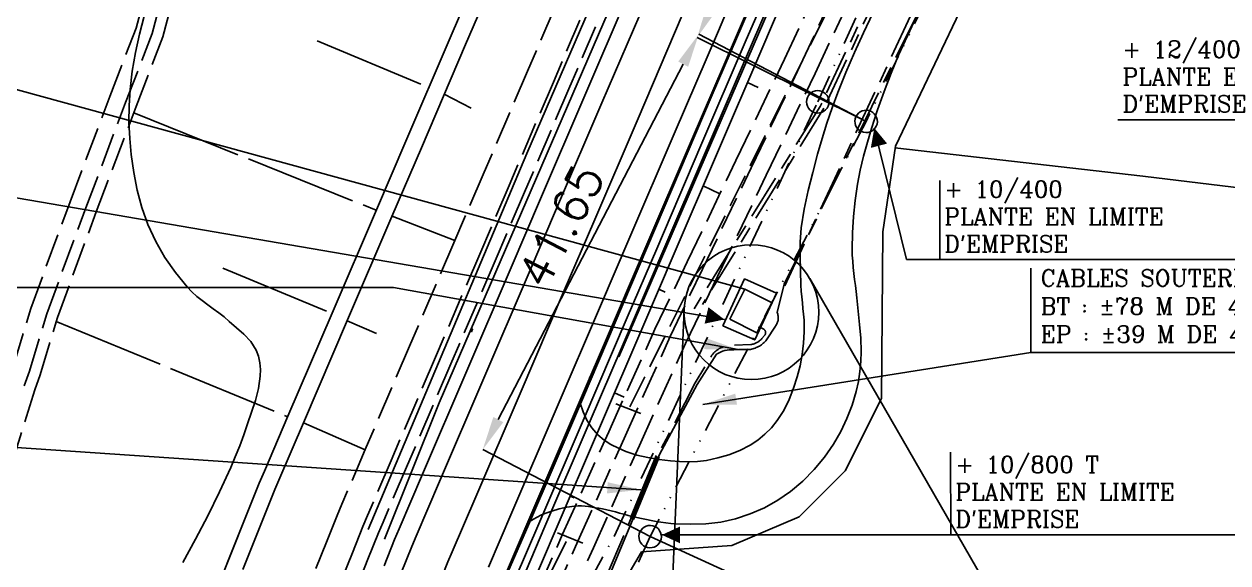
# Model space of a CAD drawing. Header units: millimetres. Extents: x 127045 to 128191, y 151549 to 152340.
# Drawn here: x 127214.5 to 127321.7, y 151839.3 to 151887.2 of the extents above; entities that cross this region are included whole.
import ezdxf
from ezdxf.enums import TextEntityAlignment as Align

# ---------------------------------------------------------------- set-up
doc = ezdxf.new("R2010")
doc.units = ezdxf.units.MM
doc.header["$MEASUREMENT"] = 0
for name, pattern in [('BTA', [5.699999999999999, 2.5, -1, 0.1, -1, 0.1, -1]), ('HTS', [7.5, 4, -1, 1.5, -1]), ('INT_344$0$TYPE1', [4, 3, -1]), ('INT_344$0$TYPE3', [11, 10, -1]), ('TGV_344$0$TYPE1', [4, 3, -1])]:
    doc.linetypes.add(name, pattern=pattern)
doc.layers.get('0').update_dxf_attribs({"color": 252, "linetype": 'CONTINUOUS'})
doc.layers.get('DEFPOINTS').update_dxf_attribs({"linetype": 'CONTINUOUS'})
for name, color, linetype in [('-BT_AER_DES', 5, 'BTA'), ('-GAI_DES', 7, 'CONTINUOUS'), ('-GAI_POS', 7, 'CONTINUOUS'), ('-HT_SOU_DES', 5, 'HTS'), ('-HT_SOU_PRO', 4, 'HTS'), ('-POT_EX_DES', 5, 'CONTINUOUS'), ('-TXT_CABL_SOU_PRO', 7, 'CONTINUOUS'), ('4402_GAINE_160', 6, 'CONTINUOUS'), ('B_100', 3, 'CONTINUOUS'), ('BT_AER_POS', 1, 'BTA'), ('COTATION', 212, 'CONTINUOUS'), ('DETAILS', 7, 'CONTINUOUS'), ('HT_SOU_EXI', 3, 'HTS'), ('INT_344$0$1', 252, 'CONTINUOUS'), ('INT_344$0$101', 252, 'CONTINUOUS'), ('INT_344$0$105', 252, 'CONTINUOUS'), ('INT_344$0$106', 252, 'CONTINUOUS'), ('INT_344$0$113', 252, 'CONTINUOUS'), ('MATRICULES', 4, 'CONTINUOUS'), ('POT_BT_POS', 1, 'CONTINUOUS'), ('TELEC_EXI', 3, 'CONTINUOUS'), ('TGV_344$0$1', 252, 'CONTINUOUS'), ('TGV_344$0$36', 252, 'CONTINUOUS'), ('TGV_344$0$4', 252, 'CONTINUOUS'), ('TGV_344$0$6', 252, 'CONTINUOUS'), ('TXT_CAB_POS', 7, 'CONTINUOUS'), ('TXT_CABL_SOU_POS', 7, 'CONTINUOUS'), ('TXT_GAI_POS', 7, 'CONTINUOUS'), ('TXT_POT_POS', 7, 'CONTINUOUS')]:
    doc.layers.add(name, color=color, linetype=linetype)
doc.styles.add('ROMANC', font='romanc', dxfattribs={"height": 1.5})
doc.styles.get("Standard").update_dxf_attribs({"font": 'txt.shx'})
doc.dimstyles.new('DADEL', dxfattribs={"dimtxt": 3, "dimasz": 3, "dimexe": 0, "dimexo": 0, "dimgap": 1.5, "dimtad": 0, "dimzin": 0, "dimdsep": 46, "dimtxsty": 'Standard', "dimcen": 0, "dimdle": 1.25, "dimadec": 0, "dimazin": 0, "dimtfac": 0.03333333333333333, "dimtofl": 0, "dimtmove": 2, "dimatfit": 3, "dimfxl": 0, "dimtolj": 1, "dimtzin": 0, "dimarcsym": 0})

# ---------------------------------------------------------------- blocks, each defined once
blk = doc.blocks.new('FLECHE1')
blk.add_lwpolyline([(0, 0, 0, 1.5, 0), (-1.628653549443698, 0, 1.5, 1.5, 0)], format="xyseb")
blk = doc.blocks.new('P_BETON')
blk.add_circle((0, 0), 1)
blk = doc.blocks.new('INT_344')
at = {"layer": 'INT_344$0$1'}
for p, q in [((127278.699313, 151885.635997, 61.06839), (127281.310818, 151891.7251, 61.465908)), ((127274.757711, 151876.44558, 60.468403), (127278.699313, 151885.635997, 61.06839)), ((127270.816109, 151867.255163, 59.86841999999999), (127274.757711, 151876.44558, 60.468403)), ((127268.197357, 151861.149164, 59.469799), (127270.816109, 151867.255163, 59.86841999999999)), ((127264.255755, 151851.958746, 58.889812), (127268.197357, 151861.149164, 59.469799)), ((127260.314153, 151842.768329, 58.349827), (127264.255755, 151851.958746, 58.889812)), ((127258.224446, 151837.895875, 58.079765), (127260.314153, 151842.768329, 58.349827))]:
    blk.add_line(p, q, dxfattribs=at)
at = {"layer": 'INT_344$0$101'}
for p, q in [((127278.92131, 151892.749917, 61.34940699999999), (127276.309805, 151886.660814, 60.951889)), ((127277.826224, 151886.01045, 61.037388), (127280.437729, 151892.099552, 61.43490600000001)), ((127279.250738, 151885.399501, 61.06839), (127281.862243, 151891.488604, 61.465908)), ((127268.360094, 151890.0703, 61.037388), (127264.418492, 151880.879883, 60.43740500000001)), ((127269.876513, 151889.419936, 60.864388), (127265.93491, 151880.229518, 60.26440400000001)), ((127273.093159, 151888.040375, 60.951889), (127269.151556, 151878.849957, 60.35190600000001)), ((127276.309805, 151886.660814, 60.951889), (127272.368203, 151877.470397, 60.35190600000001)), ((127273.884621, 151876.820032, 60.43740500000001), (127277.826224, 151886.01045, 61.037388)), ((127275.309136, 151876.209084, 60.468403), (127279.250738, 151885.399501, 61.06839)), ((127264.418492, 151880.879883, 60.43740500000001), (127260.476889, 151871.689465, 59.837421)), ((127265.93491, 151880.229518, 60.26440400000001), (127261.993308, 151871.039101, 59.664421)), ((127269.151556, 151878.849957, 60.35190600000001), (127265.209954, 151869.65954, 59.75191899999999)), ((127272.368203, 151877.470397, 60.35190600000001), (127268.4266, 151868.27998, 59.75191899999999)), ((127269.943019, 151867.629615, 59.837421), (127273.884621, 151876.820032, 60.43740500000001)), ((127271.367534, 151867.018667, 59.86841999999999), (127275.309136, 151876.209084, 60.468403)), ((127260.476889, 151871.689465, 59.837421), (127257.858138, 151865.583466, 59.43879699999999)), ((127261.993308, 151871.039101, 59.664421), (127259.374557, 151864.933102, 59.265797)), ((127265.209954, 151869.65954, 59.75191899999999), (127262.591203, 151863.553541, 59.353298)), ((127268.4266, 151868.27998, 59.75191899999999), (127265.807849, 151862.17398, 59.353298)), ((127267.324268, 151861.523616, 59.43879699999999), (127269.943019, 151867.629615, 59.837421)), ((127268.748782, 151860.912667, 59.469799), (127271.367534, 151867.018667, 59.86841999999999)), ((127257.858138, 151865.583466, 59.43879699999999), (127253.916535, 151856.393049, 58.858814)), ((127259.374557, 151864.933102, 59.265797), (127255.432954, 151855.742684, 58.685814)), ((127262.591203, 151863.553541, 59.353298), (127258.6496, 151854.363124, 58.773312)), ((127265.807849, 151862.17398, 59.353298), (127261.866247, 151852.983563, 58.773312)), ((127263.382665, 151852.333198, 58.858814), (127267.324268, 151861.523616, 59.43879699999999)), ((127264.80718, 151851.72225, 58.889812), (127268.748782, 151860.912667, 59.469799)), ((127253.916535, 151856.393049, 58.858814), (127249.974933, 151847.202631, 58.318829)), ((127255.432954, 151855.742684, 58.685814), (127251.491352, 151846.552267, 58.145828)), ((127258.6496, 151854.363124, 58.773312), (127254.707998, 151845.172706, 58.23333)), ((127261.866247, 151852.983563, 58.773312), (127257.924644, 151843.793146, 58.23333)), ((127259.441063, 151843.142781, 58.318829), (127263.382665, 151852.333198, 58.858814)), ((127260.865578, 151842.531833, 58.349827), (127264.80718, 151851.72225, 58.889812)), ((127249.974933, 151847.202631, 58.318829), (127247.885175, 151842.330057, 58.048763)), ((127251.491352, 151846.552267, 58.145828), (127249.401594, 151841.679693, 57.875767)), ((127254.707998, 151845.172706, 58.23333), (127252.61824, 151840.300132, 57.963264)), ((127257.924644, 151843.793146, 58.23333), (127255.834886, 151838.920571, 57.963264)), ((127247.885175, 151842.330057, 58.048763), (127247.479184, 151841.382664, 58.000328)), ((127257.351305, 151838.270207, 58.048763), (127259.441063, 151843.142781, 58.318829)), ((127258.775819, 151837.659258, 58.079765), (127260.865578, 151842.531833, 58.349827)), ((127247.479184, 151841.382664, 58.000328), (127246.543125, 151839.045982, 57.881609)), ((127249.401594, 151841.679693, 57.875767), (127249.002564, 151840.748775, 57.827332)), ((127249.002564, 151840.748775, 57.827332), (127248.0686, 151838.41719, 57.708611)), ((127252.61824, 151840.300132, 57.963264), (127252.233976, 151839.404164, 57.914829)), ((127252.233976, 151839.404164, 57.914829), (127248.515901, 151830.121065, 57.439953))]:
    blk.add_line(p, q, dxfattribs=at)
at = {"layer": 'INT_344$0$105', "linetype": 'INT_344$0$TYPE1'}
for p, q in [((127226.847438, 151886.112523, 57.167171), (127229.489152, 151895.860439, 57.36304499999999)), ((127263.259412, 151892.257889, 61.093388), (127259.31781, 151883.067472, 60.49340400000001)), ((127282.20193, 151884.133789, 59.57428), (127285.017012, 151890.135581, 59.824127)), ((127224.466396, 151879.904575, 56.842449), (127226.847438, 151886.112523, 57.167171)), ((127277.869638, 151875.110931, 59.257698), (127282.20193, 151884.133789, 59.57428)), ((127259.31781, 151883.067472, 60.49340400000001), (127255.376208, 151873.877054, 59.893421)), ((127220.923312, 151870.54324, 56.38635600000001), (127224.466396, 151879.904575, 56.842449)), ((127273.537346, 151866.088073, 58.94112), (127277.869638, 151875.110931, 59.257698)), ((127255.376208, 151873.877054, 59.893421), (127252.757456, 151867.771055, 59.494797)), ((127217.45898, 151861.14813, 55.994747), (127220.923312, 151870.54324, 56.38635600000001)), ((127252.757456, 151867.771055, 59.494797), (127248.815854, 151858.580638, 58.914814)), ((127270.659026, 151860.093399, 58.730785), (127273.537346, 151866.088073, 58.94112)), ((127215.929685, 151856.035183, 55.898922), (127217.45898, 151861.14813, 55.994747)), ((127266.542553, 151850.97798, 58.277653), (127270.659026, 151860.093399, 58.730785)), ((127248.815854, 151858.580638, 58.914814), (127244.874251, 151849.390221, 58.374828)), ((127215.440373, 151854.714224, 55.870098), (127215.929685, 151856.035183, 55.898922)), ((127215.440373, 151854.714224, 55.870098), (127208.350552, 151831.872603, 55.673908)), ((127262.433827, 151841.859239, 57.858898), (127266.542553, 151850.97798, 58.277653)), ((127244.874251, 151849.390221, 58.374828), (127242.784493, 151844.517646, 58.104767)), ((127242.784493, 151844.517646, 58.104767), (127242.355089, 151843.514833, 58.056332)), ((127242.355089, 151843.514833, 58.056332), (127241.41198, 151841.16101, 57.937612)), ((127242.355089, 151843.514833, 58.056332), (127241.41198, 151841.16101, 57.937612)), ((127241.41198, 151841.16101, 57.937612), (127240.468926, 151838.807164, 57.81889200000001)), ((127241.41198, 151841.16101, 57.937612), (127240.468926, 151838.807164, 57.81889200000001)), ((127260.305139, 151837.003361, 57.617073), (127262.433827, 151841.859239, 57.858898))]:
    blk.add_line(p, q, dxfattribs=at)
at = {"layer": 'INT_344$0$106', "linetype": 'INT_344$0$TYPE1'}
for p, q in [((127224.467722, 151886.889123, 57.167171), (127227.039085, 151896.377444, 57.36304499999999)), ((127225.895551, 151886.423163, 57.167171), (127228.509125, 151896.067241, 57.36304499999999)), ((127265.557017, 151891.272489, 61.06839), (127261.615414, 151882.082071, 60.468403)), ((127266.935579, 151890.681248, 61.06839), (127262.993977, 151881.490831, 60.468403)), ((127283.55708, 151883.49066, 59.57428), (127286.362209, 151889.471234, 59.824127)), ((127284.91223, 151882.847531, 59.57428), (127287.707407, 151888.806886, 59.824127)), ((127222.130217, 151880.794687, 56.842449), (127224.467722, 151886.889123, 57.167171)), ((127223.531925, 151880.26062, 56.842449), (127225.895551, 151886.423163, 57.167171)), ((127279.221846, 151874.461674, 59.257698), (127283.55708, 151883.49066, 59.57428)), ((127261.615414, 151882.082071, 60.468403), (127257.673812, 151872.891654, 59.86841999999999)), ((127280.574053, 151873.812417, 59.257698), (127284.91223, 151882.847531, 59.57428)), ((127218.581393, 151871.418185, 56.38635600000001), (127222.130217, 151880.794687, 56.842449)), ((127262.993977, 151881.490831, 60.468403), (127259.052375, 151872.300414, 59.86841999999999)), ((127219.986544, 151870.893218, 56.38635600000001), (127223.531925, 151880.26062, 56.842449)), ((127274.889554, 151865.438816, 58.94112), (127279.221846, 151874.461674, 59.257698)), ((127276.241761, 151864.789559, 58.94112), (127280.574053, 151873.812417, 59.257698)), ((127257.673812, 151872.891654, 59.86841999999999), (127255.05506, 151866.785655, 59.469799)), ((127259.052375, 151872.300414, 59.86841999999999), (127256.433623, 151866.194415, 59.469799)), ((127215.086267, 151861.939564, 55.994747), (127218.581393, 151871.418185, 56.38635600000001)), ((127216.509895, 151861.464704, 55.994747), (127219.986544, 151870.893218, 56.38635600000001)), ((127255.05506, 151866.785655, 59.469799), (127251.113458, 151857.595238, 58.889812)), ((127256.433623, 151866.194415, 59.469799), (127252.492021, 151857.003997, 58.889812)), ((127272.018849, 151859.460004, 58.730785), (127274.889554, 151865.438816, 58.94112)), ((127273.378673, 151858.826608, 58.730785), (127276.241761, 151864.789559, 58.94112)), ((127213.557503, 151856.828393, 55.898922), (127215.086267, 151861.939564, 55.994747)), ((127214.980812, 151856.352467, 55.898922), (127216.509895, 151861.464704, 55.994747)), ((127267.909879, 151850.361197, 58.277653), (127272.018849, 151859.460004, 58.730785)), ((127269.277204, 151849.744414, 58.277653), (127273.378673, 151858.826608, 58.730785)), ((127251.113458, 151857.595238, 58.889812), (127247.171856, 151848.40482, 58.349827)), ((127214.50264, 151855.06158, 55.870098), (127214.980812, 151856.352467, 55.898922)), ((127252.492021, 151857.003997, 58.889812), (127248.550418, 151847.81358, 58.349827)), ((127263.804552, 151841.250002, 57.858898), (127267.909879, 151850.361197, 58.277653)), ((127265.175278, 151840.640765, 57.858898), (127269.277204, 151849.744414, 58.277653)), ((127247.171856, 151848.40482, 58.349827), (127245.082098, 151843.532246, 58.079765)), ((127248.550418, 151847.81358, 58.349827), (127246.46066, 151842.941005, 58.079765)), ((127245.082098, 151843.532246, 58.079765), (127244.66324, 151842.554397, 58.03133)), ((127244.66324, 151842.554397, 58.03133), (127243.723307, 151840.208295, 57.912611)), ((127246.46066, 151842.941005, 58.079765), (127246.048131, 151841.978135, 58.03133)), ((127246.048131, 151841.978135, 58.03133), (127245.110102, 151839.636666, 57.912611)), ((127261.683372, 151836.411251, 57.617073), (127263.804552, 151841.250002, 57.858898)), ((127243.723307, 151840.208295, 57.912611), (127242.783415, 151837.862176, 57.79389200000001)), ((127263.061606, 151835.819141, 57.617073), (127265.175278, 151840.640765, 57.858898)), ((127245.110102, 151839.636666, 57.912611), (127244.172108, 151837.295183, 57.79389200000001))]:
    blk.add_line(p, q, dxfattribs=at)
at = {"layer": 'INT_344$0$113', "linetype": 'INT_344$0$TYPE3'}
for p, q in [((127256.366599, 151895.214091, 65.093391), (127252.424997, 151886.023674, 64.493401)), ((127256.366599, 151895.214091, 65.093391), (127252.424997, 151886.023674, 64.493401)), ((127257.745162, 151894.622851, 65.093391), (127253.803559, 151885.432433, 64.493401)), ((127280.16978, 151885.005341, 61.048389), (127282.781285, 151891.094444, 61.445908)), ((127240.590746, 151885.748566), (127250.529778, 151881.604695)), ((127252.424997, 151886.023674, 64.493401), (127248.483395, 151876.833256, 63.893421)), ((127252.424997, 151886.023674, 64.493401), (127248.483395, 151876.833256, 63.893421)), ((127253.803559, 151885.432433, 64.493401), (127249.861957, 151876.242016, 63.893421)), ((127276.228178, 151875.814924, 60.448402), (127280.16978, 151885.005341, 61.048389)), ((127278.904412, 151882.054951), (127279.838705, 151881.606353)), ((127251.905065, 151881.005819), (127254.3125, 151879.765625)), ((127224.257198, 151879.351845), (127245.847449, 151870.687168)), ((127248.483395, 151876.833256, 63.893421), (127245.864643, 151870.727257, 63.494797)), ((127248.483395, 151876.833256, 63.893421), (127245.864643, 151870.727257, 63.494797)), ((127249.861957, 151876.242016, 63.893421), (127247.243206, 151870.136017, 63.494797)), ((127272.286576, 151866.624506, 59.84841899999999), (127276.228178, 151875.814924, 60.448402)), ((127274.95925, 151872.856233), (127276.444616, 151872.14304)), ((127245.864643, 151870.727257, 63.494797), (127241.923041, 151861.53684, 62.914814)), ((127245.864643, 151870.727257, 63.494797), (127241.923041, 151861.53684, 62.914814)), ((127247.243206, 151870.136017, 63.494797), (127243.301603, 151860.945599, 62.914814)), ((127247.251503, 151870.155364, 63.494999), (127252.847507, 151867.981023, 59.494999)), ((127269.667824, 151860.518507, 59.449799), (127272.286576, 151866.624506, 59.84841899999999)), ((127232.175683, 151865.518825), (127241.90269, 151861.489389)), ((127271.014087, 151863.657516), (127271.565161, 151863.39292)), ((127241.923041, 151861.53684, 62.914814), (127237.981438, 151852.346422, 62.374828)), ((127241.923041, 151861.53684, 62.914814), (127237.981438, 151852.346422, 62.374828)), ((127217.352746, 151860.792954), (127237.961068, 151852.298925)), ((127243.301603, 151860.945599, 62.914814), (127239.360001, 151851.755182, 62.374828)), ((127243.26296, 151860.855496), (127245.875, 151859.703125)), ((127265.726222, 151851.32809, 58.869812), (127269.667824, 151860.518507, 59.449799)), ((127267.060831, 151854.439924), (127267.928913, 151854.047903)), ((127237.981438, 151852.346422, 62.374828), (127235.89168, 151847.473848, 62.104767)), ((127237.981438, 151852.346422, 62.374828), (127235.89168, 151847.473848, 62.104767)), ((127239.360001, 151851.755182, 62.374828), (127237.270243, 151846.882608, 62.104767)), ((127239.3591, 151851.753082), (127244.869054, 151849.378102)), ((127261.784619, 151842.137673, 58.32983), (127265.726222, 151851.32809, 58.869812)), ((127235.89168, 151847.473848, 62.104767), (127235.430636, 151846.396144, 62.056332)), ((127235.89168, 151847.473848, 62.104767), (127235.430636, 151846.396144, 62.056332)), ((127237.270243, 151846.882608, 62.104767), (127236.815527, 151845.819882, 62.056332)), ((127235.430636, 151846.396144, 62.056332), (127231.620661, 151836.887961, 61.581451)), ((127235.430636, 151846.396144, 62.056332), (127234.478001, 151844.019155, 61.937612)), ((127235.430636, 151846.396144, 62.056332), (127234.478001, 151844.019155, 61.937612)), ((127236.815527, 151845.819882, 62.056332), (127235.864797, 151843.447526, 61.937612)), ((127263.118261, 151845.247251), (127263.46827, 151845.089544)), ((127234.478001, 151844.019155, 61.937612), (127233.525461, 151841.642128, 61.81889200000001)), ((127234.478001, 151844.019155, 61.937612), (127233.525461, 151841.642128, 61.81889200000001)), ((127235.864797, 151843.447526, 61.937612), (127234.914154, 151841.075135, 61.81889200000001)), ((127233.525461, 151841.642128, 61.81889200000001), (127232.573014, 151839.265063, 61.700171)), ((127233.525461, 151841.642128, 61.81889200000001), (127232.573014, 151839.265063, 61.700171)), ((127259.694861, 151837.265098, 58.05976500000001), (127261.784619, 151842.137673, 58.32983)), ((127234.914154, 151841.075135, 61.81889200000001), (127233.963597, 151838.70271, 61.700171))]:
    blk.add_line(p, q, dxfattribs=at)
blk = doc.blocks.new('TGV_344$0$684_AVALOIR')
for points in [[(2, 1), (-2, 1), (-2, -1), (2, -1), (2, 1)], [(-1, 1), (-1, -1)], [(0, -1), (0, 1)], [(1, 1), (1, -1)]]:
    blk.add_lwpolyline(points)
blk = doc.blocks.new('TGV_344')
at = {"layer": 'TGV_344$0$1'}
for p, q in [((127275.761694, 151880.950087, 1.665732000000006), (127294.874694, 151925.367087, 4.02373)), ((127289.491694, 151908.627087, 3.972731000000003), (127267.448694, 151857.642087, 0.6247310000000041)), ((127301.092694, 151903.366087, 1.352732000000003), (127292.345694, 151884.469087, 0.9837320000000034)), ((127259.247694, 151875.727087, 1.668730000000004), (127270.954694, 151902.882087, 3.360731000000001)), ((127266.971694, 151889.446087, 1.757731000000007), (127251.438694, 151853.551087, -0.1602689999999924)), ((127289.239213, 151886.474878, 1.07399800000001), (127290.050694, 151888.225087, 1.116732000000006)), ((127288.435726, 151884.720056, 1.031253), (127289.239213, 151886.474878, 1.07399800000001)), ((127287.662067, 151882.951125, 0.9884970000000095), (127288.435726, 151884.720056, 1.031253)), ((127292.345694, 151884.469087, 0.9837320000000034), (127291.680382, 151882.867084, 0.9634789999999995)), ((127286.940694, 151881.160087, 0.9457300000000046), (127287.662067, 151882.951125, 0.9884970000000095)), ((127291.680382, 151882.867084, 0.9634789999999995), (127291.057823, 151881.247988, 0.9432320000000018)), ((127264.195694, 151853.859087, 0.2797300000000007), (127275.761694, 151880.950087, 1.665732000000006)), ((127286.440912, 151879.805011, 0.9097250000000017), (127286.940694, 151881.160087, 0.9457300000000046)), ((127291.057823, 151881.247988, 0.9432320000000018), (127290.478457, 151879.612939, 0.9229850000000113)), ((127285.974553, 151878.438076, 0.8737300000000019), (127286.440912, 151879.805011, 0.9097250000000017)), ((127290.478457, 151879.612939, 0.9229850000000113), (127289.942694, 151877.963087, 0.9027310000000028)), ((127285.54177, 151877.060148, 0.8377350000000092), (127285.974553, 151878.438076, 0.8737300000000019)), ((127289.942694, 151877.963087, 0.9027310000000028), (127289.573026, 151876.735737, 0.8602550000000022)), ((127285.142694, 151875.672087, 0.8017290000000017), (127285.54177, 151877.060148, 0.8377350000000092)), ((127289.573026, 151876.735737, 0.8602550000000022), (127289.229657, 151875.499829, 0.8177740000000071)), ((127245.125694, 151842.288087, -0.4562699999999964), (127259.247694, 151875.727087, 1.668730000000004)), ((127284.703486, 151874.056018, 0.7770200000000074), (127285.142694, 151875.672087, 0.8017290000000017)), ((127289.229657, 151875.499829, 0.8177740000000071), (127288.928442, 151874.252011, 0.7752720000000082)), ((127284.287612, 151872.430631, 0.7522860000000122), (127284.703486, 151874.056018, 0.7770200000000074)), ((127288.928442, 151874.252011, 0.7752720000000082), (127288.685694, 151872.991087, 0.7327289999999991)), ((127283.934756, 151870.787677, 0.7275240000000096), (127284.287612, 151872.430631, 0.7522860000000122)), ((127288.685694, 151872.991087, 0.7327289999999991), (127288.478148, 151871.559625, 0.7214760000000027)), ((127288.478148, 151871.559625, 0.7214760000000027), (127288.329622, 151870.120733, 0.7102320000000049)), ((127283.685694, 151869.125087, 0.7027300000000025), (127283.934756, 151870.787677, 0.7275240000000096)), ((127288.329622, 151870.120733, 0.7102320000000049), (127288.242402, 151868.676679, 0.6989870000000096)), ((127283.590535, 151867.844823, 0.691461000000011), (127283.685694, 151869.125087, 0.7027300000000025)), ((127288.242402, 151868.676679, 0.6989870000000096), (127288.218694, 151867.230087, 0.6877310000000065)), ((127283.578184, 151866.561435, 0.6802029999999988), (127283.590535, 151867.844823, 0.691461000000011)), ((127288.218694, 151867.230087, 0.6877310000000065), (127288.232707, 151866.685929, 0.6843509999999995)), ((127283.612406, 151865.28069, 0.6689600000000056), (127283.578184, 151866.561435, 0.6802029999999988)), ((127288.232707, 151866.685929, 0.6843509999999995), (127288.266518, 151866.14275, 0.6809730000000087)), ((127288.266518, 151866.14275, 0.6809730000000087), (127288.315707, 151865.600959, 0.6775960000000083)), ((127283.656694, 151864.003087, 0.6577320000000029), (127283.612406, 151865.28069, 0.6689600000000056)), ((127288.315707, 151865.600959, 0.6775960000000083), (127288.375874, 151865.060472, 0.6742180000000033)), ((127288.375874, 151865.060472, 0.6742180000000033), (127288.441416, 151864.521704, 0.6708470000000091)), ((127283.683775, 151863.48636, 0.6677230000000094), (127283.656694, 151864.003087, 0.6577320000000029)), ((127288.441416, 151864.521704, 0.6708470000000091), (127288.506987, 151863.982853, 0.667474999999996)), ((127288.506987, 151863.982853, 0.667474999999996), (127288.56821, 151863.44343, 0.6641030000000043)), ((127283.728287, 151862.9709, 0.6777110000000093), (127283.683775, 151863.48636, 0.6677230000000094)), ((127283.783253, 151862.456693, 0.687695000000005), (127283.728287, 151862.9709, 0.6777110000000093)), ((127288.56821, 151863.44343, 0.6641030000000043), (127288.620694, 151862.903087, 0.6607310000000055)), ((127288.620694, 151862.903087, 0.6607310000000055), (127288.742839, 151861.708078, 0.6315560000000033)), ((127283.841731, 151861.943158, 0.6976760000000013), (127283.783253, 151862.456693, 0.687695000000005)), ((127283.895584, 151861.427587, 0.707683000000003), (127283.841731, 151861.943158, 0.6976760000000013)), ((127288.742839, 151861.708078, 0.6315560000000033), (127288.880861, 151860.510928, 0.6023050000000012)), ((127283.936331, 151860.91038, 0.7176910000000021), (127283.895584, 151861.427587, 0.707683000000003)), ((127283.957021, 151860.391526, 0.7277050000000003), (127283.936331, 151860.91038, 0.7176910000000021)), ((127283.950694, 151859.872087, 0.7377300000000062), (127283.957021, 151860.391526, 0.7277050000000003)), ((127288.880861, 151860.510928, 0.6023050000000012), (127288.986836, 151859.308325, 0.5730180000000047)), ((127283.885041, 151858.857322, 0.6749980000000093), (127283.950694, 151859.872087, 0.7377300000000062)), ((127288.986836, 151859.308325, 0.5730180000000047), (127289.012694, 151858.102087, 0.5437300000000036)), ((127283.76687, 151857.846366, 0.6123310000000046), (127283.885041, 151858.857322, 0.6749980000000093)), ((127283.585688, 151856.843613, 0.5496130000000008), (127283.76687, 151857.846366, 0.6123310000000046)), ((127288.978456, 151857.211636, 0.5729480000000109), (127288.905015, 151856.322121, 0.6021570000000054)), ((127289.012694, 151858.102087, 0.5437300000000036), (127288.978456, 151857.211636, 0.5729480000000109)), ((127283.331694, 151855.856087, 0.486731000000006), (127283.585688, 151856.843613, 0.5496130000000008)), ((127288.905015, 151856.322121, 0.6021570000000054), (127288.777231, 151855.437173, 0.6314029999999988)), ((127283.002467, 151854.83845, 0.4396270000000015), (127283.331694, 151855.856087, 0.486731000000006)), ((127288.777231, 151855.437173, 0.6314029999999988), (127288.580694, 151854.564087, 0.6607310000000055)), ((127282.614091, 151853.837256, 0.3925150000000031), (127283.002467, 151854.83845, 0.4396270000000015)), ((127288.580694, 151854.564087, 0.6607310000000055), (127288.208421, 151853.341699, 0.6582310000000078)), ((127251.438694, 151853.551087, -0.1602689999999924), (127246.581694, 151841.401087, -0.6912710000000004)), ((127259.346694, 151842.541087, -0.3142679999999913), (127264.195694, 151853.859087, 0.2797300000000007)), ((127264.010694, 151853.523087, 0.1367320000000021), (127264.255931, 151852.74888, 0.1118730000000099)), ((127281.554694, 151851.960087, 0.2977320000000034), (127282.138909, 151852.869139, 0.3452620000000124)), ((127282.138909, 151852.869139, 0.3452620000000124), (127282.614091, 151853.837256, 0.3925150000000031)), ((127288.208421, 151853.341699, 0.6582310000000078), (127287.754238, 151852.145952, 0.6557360000000116)), ((127264.255931, 151852.74888, 0.1118730000000099), (127264.601325, 151852.01387, 0.08723100000000272)), ((127264.601325, 151852.01387, 0.08723100000000272), (127265.040816, 151851.330947, 0.06258900000000267)), ((127281.033559, 151851.326245, 0.2706400000000002), (127281.554694, 151851.960087, 0.2977320000000034)), ((127287.754238, 151852.145952, 0.6557360000000116), (127287.208765, 151850.987213, 0.6532389999999992)), ((127265.040816, 151851.330947, 0.06258900000000267), (127265.566694, 151850.712087, 0.03773000000000337)), ((127279.81028, 151850.237624, 0.2167749999999984), (127280.449062, 151850.75094, 0.2436999999999969)), ((127280.449062, 151850.75094, 0.2436999999999969), (127281.033559, 151851.326245, 0.2706400000000002)), ((127287.208765, 151850.987213, 0.6532389999999992), (127286.564694, 151849.879087, 0.650732000000005)), ((127265.566694, 151850.712087, 0.03773000000000337), (127266.124422, 151850.22636, 0.0468230000000105)), ((127266.124422, 151850.22636, 0.0468230000000105), (127266.746386, 151849.830702, 0.05583100000000485)), ((127266.746386, 151849.830702, 0.05583100000000485), (127267.402025, 151849.506568, 0.06479000000000212)), ((127278.207919, 151849.310774, 0.2010270000000034), (127279.125694, 151849.788087, 0.1897300000000044)), ((127279.125694, 151849.788087, 0.1897300000000044), (127279.81028, 151850.237624, 0.2167749999999984)), ((127286.564694, 151849.879087, 0.650732000000005), (127285.748327, 151848.710125, 0.6034560000000013)), ((127267.402025, 151849.506568, 0.06479000000000212), (127268.071694, 151849.227087, 0.07373300000000427)), ((127268.071694, 151849.227087, 0.07373300000000427), (127269.037188, 151848.903198, 0.1234080000000048)), ((127269.037188, 151848.903198, 0.1234080000000048), (127270.026592, 151848.667264, 0.1729040000000026)), ((127270.026592, 151848.667264, 0.1729040000000026), (127271.027385, 151848.500164, 0.2223139999999972)), ((127275.251694, 151848.424087, 0.2347320000000082), (127276.258105, 151848.639585, 0.2234850000000108)), ((127276.258105, 151848.639585, 0.2234850000000108), (127277.247024, 151848.93113, 0.2122639999999976)), ((127277.247024, 151848.93113, 0.2122639999999976), (127278.207919, 151849.310774, 0.2010270000000034)), ((127285.748327, 151848.710125, 0.6034560000000013), (127284.841036, 151847.608425, 0.5563149999999979)), ((127271.027385, 151848.500164, 0.2223139999999972), (127272.032694, 151848.381087, 0.2717310000000026)), ((127272.032694, 151848.381087, 0.2717310000000026), (127272.834786, 151848.317422, 0.2624970000000104)), ((127272.834786, 151848.317422, 0.2624970000000104), (127273.640843, 151848.29186, 0.2532640000000015)), ((127273.640843, 151848.29186, 0.2532640000000015), (127274.448749, 151848.321772, 0.2440150000000045)), ((127274.448749, 151848.321772, 0.2440150000000045), (127275.251694, 151848.424087, 0.2347320000000082)), ((127284.841036, 151847.608425, 0.5563149999999979), (127283.839424, 151846.589188, 0.5091330000000056)), ((127283.839424, 151846.589188, 0.5091330000000056), (127282.743694, 151845.670087, 0.4617290000000054)), ((127282.743694, 151845.670087, 0.4617290000000054), (127281.606602, 151844.887906, 0.4166460000000072)), ((127263.495694, 151844.359087, -0.2212689999999924), (127262.81427, 151844.272296, -0.2370850000000004)), ((127263.810811, 151844.372069, -0.2133579999999995), (127263.495694, 151844.359087, -0.2212689999999924)), ((127264.125985, 151844.365993, -0.2054600000000022), (127263.810811, 151844.372069, -0.2133579999999995)), ((127264.440181, 151844.343935, -0.1975669999999923), (127264.125985, 151844.365993, -0.2054600000000022)), ((127264.752983, 151844.308995, -0.189668999999995), (127264.440181, 151844.343935, -0.1975669999999923)), ((127265.062477, 151844.264711, -0.1818179999999927), (127264.752983, 151844.308995, -0.189668999999995)), ((127281.606602, 151844.887906, 0.4166460000000072), (127280.402194, 151844.213337, 0.3717510000000033)), ((127260.17449, 151843.384113, -0.2927679999999953), (127259.851479, 151843.202426, -0.2970139999999901)), ((127260.507612, 151843.54652, -0.2885220000000004), (127260.17449, 151843.384113, -0.2927679999999953)), ((127260.849694, 151843.689087, -0.2842689999999948), (127260.507612, 151843.54652, -0.2885220000000004)), ((127261.491322, 151843.920315, -0.2685519999999926), (127260.849694, 151843.689087, -0.2842689999999948)), ((127262.145374, 151844.120247, -0.2528349999999975), (127261.491322, 151843.920315, -0.2685519999999926)), ((127262.81427, 151844.272296, -0.2370850000000004), (127262.145374, 151844.120247, -0.2528349999999975)), ((127265.370995, 151844.214086, -0.1739669999999904), (127265.062477, 151844.264711, -0.1818179999999927)), ((127265.678902, 151844.160193, -0.1661179999999973), (127265.370995, 151844.214086, -0.1739669999999904)), ((127265.986694, 151844.106087, -0.1582699999999946), (127265.678902, 151844.160193, -0.1661179999999973)), ((127266.37306, 151844.030865, -0.1492599999999982), (127265.986694, 151844.106087, -0.1582699999999946)), ((127266.756417, 151843.941895, -0.1402559999999937), (127266.37306, 151844.030865, -0.1492599999999982)), ((127267.137193, 151843.843148, -0.1312539999999913), (127266.756417, 151843.941895, -0.1402559999999937)), ((127267.516215, 151843.738507, -0.1222529999999935), (127267.137193, 151843.843148, -0.1312539999999913)), ((127267.894496, 151843.63252, -0.1132589999999993), (127267.516215, 151843.738507, -0.1222529999999935)), ((127268.273747, 151843.529538, -0.1042639999999935), (127267.894496, 151843.63252, -0.1132589999999993)), ((127268.654921, 151843.433418, -0.09526699999999266), (127268.273747, 151843.529538, -0.1042639999999935)), ((127269.038694, 151843.348087, -0.08626699999999232), (127268.654921, 151843.433418, -0.09526699999999266)), ((127269.469176, 151843.2584, -0.0570679999999939), (127269.038694, 151843.348087, -0.08626699999999232)), ((127269.899449, 151843.167519, -0.02786699999999342), (127269.469176, 151843.2584, -0.0570679999999939)), ((127279.139432, 151843.654537, 0.3268460000000033), (127277.828694, 151843.219087, 0.2817330000000098)), ((127280.402194, 151844.213337, 0.3717510000000033), (127279.139432, 151843.654537, 0.3268460000000033)), ((127256.902694, 151836.988087, -0.5482689999999977), (127259.346694, 151842.541087, -0.3142679999999913)), ((127259.851479, 151843.202426, -0.2970139999999901), (127259.539694, 151843.002087, -0.3012669999999957)), ((127270.330122, 151843.078441, 0.001336000000009108), (127269.899449, 151843.167519, -0.02786699999999342)), ((127270.761751, 151842.994173, 0.03053799999999995), (127270.330122, 151843.078441, 0.001336000000009108)), ((127271.196553, 151842.918468, 0.05983200000000721), (127270.761751, 151842.994173, 0.03053799999999995)), ((127271.633566, 151842.855666, 0.08911600000000419), (127271.196553, 151842.918468, 0.05983200000000721)), ((127272.072767, 151842.808839, 0.1184100000000115), (127271.633566, 151842.855666, 0.08911600000000419)), ((127272.513694, 151842.781087, 0.1477300000000028), (127272.072767, 151842.808839, 0.1184100000000115)), ((127273.84511, 151842.753167, 0.1811330000000098), (127272.513694, 151842.781087, 0.1477300000000028)), ((127275.181172, 151842.791432, 0.2145519999999976), (127273.84511, 151842.753167, 0.1811330000000098)), ((127276.5152, 151842.93453, 0.2480600000000095), (127275.181172, 151842.791432, 0.2145519999999976)), ((127277.828694, 151843.219087, 0.2817330000000098), (127276.5152, 151842.93453, 0.2480600000000095))]:
    blk.add_line(p, q, dxfattribs=at)
at = {"layer": 'TGV_344$0$36'}
for p, q in [((127292.084694, 151876.376087, 1.246729000000002), (127299.374694, 151891.651087, 1.508730000000007)), ((127225.173694, 151887.957087, -2.029267999999995), (127224.770598, 151886.342009, -2.065487999999988)), ((127224.770598, 151886.342009, -2.065487999999988), (127224.411983, 151884.714696, -2.101711999999999)), ((127224.411983, 151884.714696, -2.101711999999999), (127224.122825, 151883.071771, -2.13796399999999)), ((127224.122825, 151883.071771, -2.13796399999999), (127223.928694, 151881.414087, -2.174267999999998)), ((127223.928694, 151881.414087, -2.174267999999998), (127223.842693, 151879.970906, -2.171767999999993)), ((127223.842693, 151879.970906, -2.171767999999993), (127223.830377, 151878.525053, -2.169269999999997)), ((127223.830377, 151878.525053, -2.169269999999997), (127223.894276, 151877.080338, -2.166772000000002)), ((127223.894276, 151877.080338, -2.166772000000002), (127224.036694, 151875.641087, -2.164269999999995)), ((127224.036694, 151875.641087, -2.164269999999995), (127224.265744, 151874.055536, -2.135327999999994)), ((127290.958694, 151868.763087, 1.111731000000006), (127292.084694, 151876.376087, 1.246729000000002)), ((127314.111694, 151873.727087, 1.422732000000003), (127292.018694, 151876.225087, 1.116732000000006)), ((127224.265744, 151874.055536, -2.135327999999994), (127224.565689, 151872.477622, -2.106380999999992)), ((127364.524694, 151867.475087, 2.700732000000002), (127314.111694, 151873.727087, 1.422732000000003)), ((127224.565689, 151872.477622, -2.106380999999992), (127224.973174, 151870.919488, -2.077377999999989)), ((127224.973174, 151870.919488, -2.077377999999989), (127225.521694, 151869.403087, -2.048268999999998)), ((127225.521694, 151869.403087, -2.048268999999998), (127226.219878, 151867.915648, -1.969378999999996)), ((127226.219878, 151867.915648, -1.969378999999996), (127227.037867, 151866.490735, -1.890755999999996)), ((127290.818694, 151853.921087, 1.201731000000002), (127290.958694, 151868.763087, 1.111731000000006)), ((127227.037867, 151866.490735, -1.890755999999996), (127227.968894, 151865.137216, -1.812139999999992)), ((127227.968894, 151865.137216, -1.812139999999992), (127229.005694, 151863.863087, -1.733269999999997)), ((127229.005694, 151863.863087, -1.733269999999997), (127229.428581, 151863.423106, -1.700468999999998)), ((127229.428581, 151863.423106, -1.700468999999998), (127229.883495, 151863.017133, -1.667751999999993)), ((127229.883495, 151863.017133, -1.667751999999993), (127230.359686, 151862.638238, -1.63507899999999)), ((127230.359686, 151862.638238, -1.63507899999999), (127230.848396, 151862.277542, -1.602412999999991)), ((127230.848396, 151862.277542, -1.602412999999991), (127231.338706, 151861.925055, -1.569914999999995)), ((127231.338706, 151861.925055, -1.569914999999995), (127231.825592, 151861.566514, -1.537392999999994)), ((127231.825592, 151861.566514, -1.537392999999994), (127232.301262, 151861.192117, -1.504844999999996)), ((127232.301262, 151861.192117, -1.504844999999996), (127232.756694, 151860.793087, -1.472268999999997)), ((127232.756694, 151860.793087, -1.472268999999997), (127233.40106, 151860.223328, -1.485507999999996)), ((127233.40106, 151860.223328, -1.485507999999996), (127234.064419, 151859.644763, -1.498975999999992)), ((127234.064419, 151859.644763, -1.498975999999992), (127234.679821, 151858.9968, -1.512588999999991)), ((127234.679821, 151858.9968, -1.512588999999991), (127235.161694, 151858.245087, -1.526269999999997)), ((127235.161694, 151858.245087, -1.526269999999997), (127235.37468, 151857.685855, -1.551074)), ((127235.37468, 151857.685855, -1.551074), (127235.491377, 151857.101469, -1.575567999999997)), ((127235.491377, 151857.101469, -1.575567999999997), (127235.532326, 151856.512067, -1.599914999999989)), ((127235.532326, 151856.512067, -1.599914999999989), (127235.521694, 151855.926087, -1.624268999999998)), ((127235.521694, 151855.926087, -1.624268999999998), (127235.377021, 151854.827215, -1.680883999999999)), ((127235.377021, 151854.827215, -1.680883999999999), (127235.092225, 151853.756201, -1.737333999999997)), ((127235.092225, 151853.756201, -1.737333999999997), (127234.739932, 151852.713683, -1.793502999999994)), ((127287.586694, 151847.495087, 0.9947300000000041), (127290.818694, 151853.921087, 1.201731000000002)), ((127234.739932, 151852.713683, -1.793502999999994), (127234.389694, 151851.682087, -1.849267999999995)), ((127234.389694, 151851.682087, -1.849267999999995), (127234.052475, 151850.691232, -1.89877899999999)), ((127233.688397, 151849.70997, -1.948273), (127233.298975, 151848.73855, -1.997763999999989)), ((127234.052475, 151850.691232, -1.89877899999999), (127233.688397, 151849.70997, -1.948273)), ((127233.298975, 151848.73855, -1.997763999999989), (127232.885694, 151847.777087, -2.047269999999997)), ((127232.885694, 151847.777087, -2.047269999999997), (127231.898076, 151845.627379, -2.078774000000003)), ((127283.514694, 151843.409087, 0.9497320000000045), (127287.586694, 151847.495087, 0.9947300000000041)), ((127231.898076, 151845.627379, -2.078774000000003), (127230.856592, 151843.503245, -2.110268999999995)), ((127230.856592, 151843.503245, -2.110268999999995), (127229.761901, 151841.406036, -2.141763999999988)), ((127277.507694, 151840.861087, 0.7697320000000047), (127283.514694, 151843.409087, 0.9497320000000045)), ((127229.761901, 151841.406036, -2.141763999999988), (127228.614694, 151839.337087, -2.173268999999998)), ((127260.678694, 151825.266087, -0.07626899999999637), (127269.452694, 151840.295087, 0.5627310000000065)), ((127269.452694, 151840.295087, 0.5627310000000065), (127277.507694, 151840.861087, 0.7697320000000047))]:
    blk.add_line(p, q, dxfattribs=at)
at = {"layer": 'TGV_344$0$4', "linetype": 'Continuous'}
for p, q in [((127269.403694, 151852.597087, 0.2647310000000047), (127267.178694, 151853.458087, 0.2287310000000033)), ((127261.970694, 151841.991087, -0.3382699999999943), (127264.243694, 151841.047087, -0.239266999999991))]:
    blk.add_line(p, q, dxfattribs=at)
at = {"layer": 'TGV_344$0$6', "linetype": 'TGV_344$0$TYPE1'}
for p, q in [((127268.410694, 151853.177087, 0.1667310000000057), (127286.522694, 151889.453087, 1.382731000000007)), ((127262.751694, 151841.194087, -0.3282679999999942), (127258.138694, 151831.995087, -0.9142699999999948))]:
    blk.add_line(p, q, dxfattribs=at)
at = {"linetype": 'Continuous', "xscale": 0.06, "yscale": 0.06}
for p, rotation in [((127254.319694, 151860.004087, 0.1197300000000041), 246.104588), ((127264.923694, 151855.820087, 0.3807320000000018), 66.66134899999999)]:
    blk.add_blockref('TGV_344$0$684_AVALOIR', p, dxfattribs=dict(at, rotation=rotation))
blk = doc.blocks.new('FR-344-A')
for name in ['TGV_344', 'INT_344']:
    blk.add_blockref(name, (0, 0))
blk = doc.blocks.new('POTEAU')
blk.add_circle((0, 0), 1)
blk = doc.blocks.new('*D18')
at = {"color": 0, "linetype": 'ByBlock'}
for p, q in [((127270.2328797305, 151841.6405987488), (127292.2018647753, 151831.6443958746)), ((127273.4003103931, 151790.3235991443), (127290.9593949637, 151828.913778954)), ((127250.1888555366, 151797.5891850979), (127272.1578405815, 151787.5929822236))]:
    blk.add_line(p, q, dxfattribs=at)
for points in [[(127290.5042921436, 151829.1208572559), (127291.4144977838, 151828.7067006521), (127292.2018647753, 151831.6443958746)], [(127272.945207573, 151790.5306774462), (127273.8554132132, 151790.1165208423), (127272.1578405815, 151787.5929822236)]]:
    blk.add_solid(points, dxfattribs=at)
at = {"layer": 'DEFPOINTS', "color": 0, "linetype": 'ByBlock'}
for p in [(127270.2328797305, 151841.6405987488, 11.58581468192279), (127292.2018647753, 151831.6443958746), (127250.1888555366, 151797.5891850979)]:
    blk.add_point(p, dxfattribs=at)
at = {"color": 0, "linetype": 'ByBlock'}
blk.add_text('48.40', height=3, rotation=65.53378496345462, dxfattribs=at).set_placement((127279.246889053, 151809.2377472446), align=Align.MIDDLE_CENTER)
blk = doc.blocks.new('*D19')
at = {"color": 0, "linetype": 'ByBlock'}
for p, q in [((127289.4621578154, 151878.5895055079), (127274.5605454455, 151886.3447349128)), ((127256.7162238879, 151852.0570112397), (127273.1755889181, 151883.6835518268)), ((127270.2328797304, 151841.6405987488), (127255.3312673605, 151849.3958281536))]:
    blk.add_line(p, q, dxfattribs=at)
for points in [[(127272.7320584037, 151883.9143779147), (127273.6191194324, 151883.4527257389), (127274.5605454455, 151886.3447349128)], [(127256.2726933735, 151852.2878373275), (127257.1597544022, 151851.8261851518), (127255.3312673605, 151849.3958281536)]]:
    blk.add_solid(points, dxfattribs=at)
at = {"layer": 'DEFPOINTS', "color": 0, "linetype": 'ByBlock'}
for p in [(127274.5605454455, 151886.3447349128), (127289.4621578154, 151878.5895055079, 7.754153262356917), (127270.2328797304, 151841.6405987488, 11.58581468192279)]:
    blk.add_point(p, dxfattribs=at)
at = {"color": 0, "linetype": 'ByBlock'}
blk.add_text('41.65', height=3, rotation=62.50622912562995, dxfattribs=at).set_placement((127262.2880760093, 151869.2990133166), align=Align.MIDDLE_CENTER)
blk = doc.blocks.new('*D25')
at = {"color": 0, "linetype": 'ByBlock'}
for p, q in [((127307.5379713595, 151915.0280337316), (127292.4918140137, 151922.4918789525)), ((127291.1586439856, 151919.8043786871), (127286.712994459, 151910.8425178362)), ((127275.7491704977, 151888.7408509941), (127280.2693393232, 151897.8529332204)), ((127289.4621578154, 151878.5895055079), (127274.4160004696, 151886.0533507287))]:
    blk.add_line(p, q, dxfattribs=at)
for points in [[(127290.7107272748, 151920.0265736918), (127291.6065606965, 151919.5821836825), (127292.4918140137, 151922.4918789525)], [(127275.3012537868, 151888.9630459987), (127276.1970872086, 151888.5186559894), (127274.4160004696, 151886.0533507287)]]:
    blk.add_solid(points, dxfattribs=at)
at = {"layer": 'DEFPOINTS', "color": 0, "linetype": 'ByBlock'}
for p in [(127292.4918140137, 151922.4918789525), (127307.5379713595, 151915.0280337316, 3.978459493011931), (127289.4621578154, 151878.5895055079, 7.754153262356917)]:
    blk.add_point(p, dxfattribs=at)
at = {"color": 0, "linetype": 'ByBlock'}
blk.add_text('40.68', height=3, rotation=63.61568165389491, dxfattribs=at).set_placement((127281.4148197925, 151905.3777249503), align=Align.MIDDLE_CENTER)

msp = doc.modelspace()

# ---------------------------------------------------------------- linework, layer by layer
at = {"layer": '-BT_AER_DES'}
msp.add_lwpolyline([(127245.5168994366, 151802.7392685242), (127267.021, 151841.641), (127285.151, 151880.335), (127304.399, 151922.551), (127341.911, 151948.494), (127392.591, 151961.811), (127434.276, 151951.456), (127479.376, 151933.281), (127520.665, 151923.589), (127545.068, 151918.767), (127569.709, 151909.229), (127612.211, 151887.528), (127655.459, 151877.8), (127692.644, 151902.294)], dxfattribs=at)
at = {"layer": '-GAI_DES'}
for p, q in [((127270.7785645903, 151848.858111804), (127268.4764694989, 151843.31732141)), ((127270.9021524906, 151848.7636530777), (127268.6000573992, 151843.2228626837)), ((127271.0499069011, 151848.7022638752), (127268.7478118097, 151843.1614734812))]:
    msp.add_line(p, q, dxfattribs=at)
at = {"layer": '-GAI_POS'}
msp.add_lwpolyline([(127276.7035702759, 151860.4087881173), (127279.5498940641, 151859.1386147258), (127281.4845232148, 151863.3048562446), (127278.6381994267, 151864.5750296361)], close=True, dxfattribs=at)
at = {"layer": '-HT_SOU_DES'}
for points, elevation in [([(127337.8181598747, 151951.1993208663), (127338.9059844194, 151948.1797335435), (127330.8235645369, 151946.0532351831), (127325.3708570051, 151946.3238924593), (127319.2220317292, 151944.3133950493), (127314.5059167386, 151939.9242687231), (127306.7563167233, 151925.4794166534), (127285.3632965708, 151879.9132612528), (127274.1464485072, 151861.9240439069)], 62.89573019314006), ([(127338.3876048522, 151951.3563599968), (127339.6582165336, 151947.7606187315), (127330.8783901225, 151945.4272618764), (127325.3215348772, 151945.6494780472), (127319.2830922449, 151943.6864814767), (127314.6711597998, 151939.2989919096), (127306.8803535152, 151924.777177336), (127285.6923894127, 151879.7527892084), (127274.8825819451, 151862.2825981921)], 62.87777472087591)]:
    msp.add_lwpolyline(points, dxfattribs=dict(at, elevation=elevation))
at = {"layer": '-HT_SOU_PRO', "extrusion": (0.003406979413037485, 0.1013934861055381, 0.9948405668581501)}
for p, q in [((127282.1793654622, 151864.097328376, 9.256127281166117), (127308.8427978139, 151918.2788653618, 3.642668332376783)), ((127282.2198066661, 151863.9680537856, 9.269164364161469), (127295.924004361, 151893.3583347956, 6.226794491567844))]:
    msp.add_line(p, q, dxfattribs=at)
at = {"layer": '-HT_SOU_PRO', "elevation": 9.655008518506765}
msp.add_lwpolyline([(127282.1793654622, 151864.097328376), (127281.5305024423, 151861.5873541469, -0.2814894058436925), (127281.386604092, 151860.3756401606), (127280.6031575178, 151859.1575319052, -0.175847524365822), (127279.1660792729, 151858.2968046081), (127278.1297248055, 151858.2828575853)], format="xyb", dxfattribs=at)
at = {"layer": '-HT_SOU_PRO', "extrusion": (0.003406979413037485, 0.1013934861055381, 0.9948405668581501)}
msp.add_lwpolyline([(-122108.5008548991, -155243.1608690186), (-122109.3663651213, -155243.2428262796), (-122109.8346200102, -155243.9530749223), (-122110.45037884, -155246.6835229098)], dxfattribs=at)
at = {"layer": '-TXT_CABL_SOU_PRO'}
for p, q in [((127247.3922938309, 151863.8005791852), (127156.0763017103, 151863.8005791852)), ((127278.0770232642, 151858.2825458482), (127247.3922938309, 151863.8005791852))]:
    msp.add_line(p, q, dxfattribs=at)
msp.add_solid([(127275.2134960984, 151859.3073444482), (127275.035914237, 151858.3232384161), (127278.0770232642, 151858.2825458482)], dxfattribs=at)
at = {"elevation": 9.655008518506765}
msp.add_lwpolyline([(127277.3255388259, 151860.9945927259), (127279.7357954688, 151859.7777677937), (127281.0878231712, 151862.4558307303), (127278.6775665283, 151863.6726556624)], close=True, dxfattribs=at)
at = {"layer": '4402_GAINE_160', "extrusion": (0.003406979413037485, 0.1013934861055381, 0.9948405668581501), "const_width": 0.16}
for points in [[(-122098.9199590237, -155225.0289121913), (-122101.0012577403, -155231.1614272819)], [(-122101.1735072404, -155231.1128718611), (-122099.0669959016, -155224.9236366101)]]:
    msp.add_lwpolyline(points, dxfattribs=at)
at = {"layer": 'B_100', "extrusion": (0.003406979413037485, 0.1013934861055381, 0.9948405668581501)}
for points in [[(-122098.6759789757, -155224.4145745515), (-122098.8853283886, -155224.9370139117), (-122101.0455150112, -155231.2420752195), (-122104.0853576111, -155239.1683086523), (-122104.7822755037, -155240.4990994124), (-122105.3902262, -155240.9902973418), (-122106.1538607755, -155241.097806889), (-122107.3340982559, -155241.132588907), (-122108.1051743549, -155241.3519746679), (-122108.7365917682, -155241.9153091002), (-122109.6650428749, -155243.5220090841), (-122109.7086080246, -155243.8857435775), (-122109.4609819659, -155244.1576002022), (-122108.9626230423, -155244.3016051227)], [(-122098.7843563255, -155225.4259868618), (-122098.9951190352, -155225.9519531578), (-122101.1556653806, -155232.2580644092), (-122104.1914447859, -155240.1737032705), (-122104.8700326244, -155241.4694921073), (-122105.4219613659, -155241.9154267146), (-122106.1366850348, -155242.0160502595), (-122107.327224283, -155242.0511358742), (-122108.1489853329, -155242.2849424641), (-122108.8237252794, -155242.8869281501), (-122109.7794114642, -155244.5407588868), (-122109.8347047958, -155245.0024144095), (-122109.5499483956, -155245.3209630426), (-122109.0053178692, -155245.4785088015)], [(-122098.8391794108, -155225.4175841041), (-122099.0499421206, -155225.9435504001), (-122101.210488466, -155232.2496616515), (-122104.2462678712, -155240.1653005128), (-122104.9248557097, -155241.4610893496), (-122105.4767844513, -155241.9070239569), (-122106.2953196433, -155241.9788462146), (-122107.3820473684, -155242.0427331165), (-122108.2038084183, -155242.2765397064), (-122108.8785483648, -155242.8785253924), (-122109.8342345496, -155244.5323561291), (-122109.8895278812, -155244.9940116518), (-122109.567740321, -155245.3472865877), (-122109.0289825338, -155245.5029650929)]]:
    msp.add_lwpolyline(points, dxfattribs=at)
at = {"layer": 'BT_AER_POS', "elevation": 51.3148021035848}
msp.add_lwpolyline([(127669.4437007747, 151834.1009163096), (127624.6330360263, 151848.3328894754), (127579.5498130274, 151861.7793027875), (127534.6586990794, 151875.7794074945), (127489.9085133211, 151890.1856915335), (127446.8847229598, 151903.8844955007), (127400.8988328295, 151916.1593282979), (127353.6653009889, 151912.7415808354), (127307.5379713595, 151915.0280337317), (127289.4621578154, 151878.5895055079), (127270.2328797305, 151841.6405987489), (127250.1888555367, 151797.5891850979)], dxfattribs=at)
at = {"layer": 'DETAILS'}
for p, q in [((127284.4415309375, 151864.6104299093), (127349.8900088589, 151751.1512212617, 38.62003407402706)), ((127273.2521873077, 151861.8599083088), (127267.8449202451, 151733.2767010139, 38.62003407402706))]:
    msp.add_line(p, q, dxfattribs=at)
msp.add_circle((127279.2468890529, 151861.6078151002), 6, dxfattribs=at)
at = {"layer": 'HT_SOU_EXI', "elevation": 9.655008518506765, "flags": 128}
msp.add_lwpolyline([(127279.9898222513, 151860.2809377435), (127280.3600965147, 151860.0897756163, -0.4382270322138644), (127280.4255023484, 151859.5435481697), (127280.1869634253, 151859.2627411022, -0.1918325748175743), (127279.1981811149, 151858.7395936885), (127277.3398859558, 151858.6549669011, 0.2383654334081247), (127275.66241869, 151857.6817588448), (127274.2504221612, 151855.3199021393)], format="xyb", dxfattribs=at)
at = {"layer": 'HT_SOU_EXI', "flags": 128}
msp.add_lwpolyline([(127274.2504221612, 151855.3199021393), (127271.6726628308, 151850.3038416441), (127270.8954876296, 151848.9036529782), (127268.9199624987, 151844.1652959878), (127268.5161131096, 151843.209470882), (127250.3023918319, 151800.4398329433), (127246.044722457, 151798.8628150735), (127232.2861914051, 151804.3137132331), (127223.9263345532, 151782.9778614407)], dxfattribs=at)
at = {"layer": 'MATRICULES'}
msp.add_line((127106.0608133453, 151910.9144327885), (127278.6775665283, 151863.6726556624, 9.655008518506765), dxfattribs=at)
at = {"layer": 'TELEC_EXI'}
for p, q in [((127274.4122556056, 151855.1796203358), (127271.068620719, 151848.9613530606)), ((127271.068620719, 151848.9613530606), (127269.1206170509, 151844.1582214817)), ((127269.1206170509, 151844.1582214817), (127250.7057338573, 151800.232551453))]:
    msp.add_line(p, q, dxfattribs=at)
at = {"layer": 'TELEC_EXI', "elevation": 9.655008518506765}
msp.add_lwpolyline([(127278.1297248055, 151858.2828575853), (127277.6900153584, 151858.2655313718, 0.151667255241039), (127276.1295539884, 151857.8749578959), (127274.4122556056, 151855.1796203358)], format="xyb", dxfattribs=at)
at = {"layer": 'TXT_CAB_POS', "color": 7}
msp.add_line((127208.010962761, 151872.7694023866), (127276.838882806, 151860.9648705301), dxfattribs=at)
msp.add_lwpolyline([(127276.838882806, 151860.9648705301, 0, 1.5, 0), (127275.2501623743, 151861.3233112839, 1.5, 1.5, 0)], format="xyseb", dxfattribs=at)
at = {"layer": 'TXT_CABL_SOU_POS'}
for p, q in [((127304.1318150237, 151858.0134686771), (127304.1318150237, 151865.5150948078)), ((127274.9271452269, 151853.3989941599), (127304.1318150237, 151858.0134686771)), ((127304.1318150237, 151858.0134686771), (127354.955036431, 151858.0134686771))]:
    msp.add_line(p, q, dxfattribs=at)
msp.add_solid([(127277.9684287041, 151853.3746054131), (127277.8119448664, 151854.3622859326), (127274.9271452269, 151853.3989941599)], dxfattribs=at)
at = {"layer": 'TXT_GAI_POS'}
msp.add_line((127196.145357976, 151850.7713820596), (127269.4171095114, 151845.8094806548), dxfattribs=at)
msp.add_solid([(127266.4506735906, 151846.4804932686), (127266.3933957657, 151845.4821349909), (127269.4171095114, 151845.8094806549)], dxfattribs=at)
at = {"layer": 'TXT_POT_POS'}
for p, q in [((127311.8725815048, 151878.7391168709), (127340.0892665177, 151878.7391168709)), ((127290.1914426254, 151877.9997142888), (127293.0675469351, 151866.287603203, 26.68151507903232)), ((127296.0103990667, 151873.3161951669, 26.68151507903232), (127296.0103990667, 151866.287603203, 26.68151507903232)), ((127293.0675469351, 151866.287603203, 26.68151507903232), (127296.0103990667, 151866.287603203, 26.68151507903232)), ((127296.0103990667, 151866.287603203, 26.68151507903232), (127323.2587151366, 151866.287603203, 26.68151507903232)), ((127296.9823161391, 151849.1606669477), (127296.9920680112, 151841.7903202467)), ((127271.2745459495, 151841.792611707, 53.05226039226916), (127296.9920680112, 151841.7903202467)), ((127296.9920680112, 151841.7903202467), (127323.736887359, 151841.7903202467))]:
    msp.add_line(p, q, dxfattribs=at)

# ---------------------------------------------------------------- block references
at = {"layer": '-POT_EX_DES'}
msp.add_blockref('P_BETON', (127285.151, 151880.335, 67.17199699999999), dxfattribs=at)
msp.add_blockref('FR-344-A', (0, 0))
at = {"layer": 'POT_BT_POS', "extrusion": (0.003406979413037484, 0.1013934861055381, 0.9948405668581499), "rotation": 8.730301121962642}
for p in [(-122117.1847953702, -155261.6265635089, 15840.88637805076), (-122099.2072043018, -155223.8578635714, 15840.88637805076)]:
    msp.add_blockref('POTEAU', p, dxfattribs=at)
at = {"layer": 'TXT_POT_POS'}
for p, rotation in [((127290.1914426254, 151877.9997142888), 104.7689840535888), ((127271.2745459495, 151841.792611707, 53.05226039226916), 180)]:
    msp.add_blockref('FLECHE1', p, dxfattribs=dict(at, rotation=rotation))

# ---------------------------------------------------------------- texts
at = {"layer": 'TXT_CABL_SOU_POS', "style": 'ROMANC'}
for s, p in [('CABLES SOUTERRAINS BT ET EP', (127304.9948569522, 151863.9022035573)), ('BT : %%P78 M DE 4 * 150# ALU. U=400V', (127304.9948569522, 151861.4022035573)), ('EP : %%P39 M DE 4 * 10# CU', (127304.9948569522, 151858.9022035573))]:
    msp.add_text(s, height=1.5, dxfattribs=at).set_placement(p)
at = {"layer": 'TXT_POT_POS', "style": 'ROMANC'}
for s, p in [('+ 12/400', (127312.2812654924, 151884.2563533112)), ('PLANTE EN LIMITE', (127312.2812654924, 151881.8277818826)), ("D'EMPRISE", (127312.2812654924, 151879.399210454)), ('+ 10/400', (127296.4190830543, 151871.8048396432, 26.68151507903232)), ('PLANTE EN LIMITE', (127296.4190830543, 151869.3762682147, 26.68151507903232)), ("D'EMPRISE", (127296.4190830543, 151866.9476967861, 26.68151507903232)), ('+ 10/800 T', (127297.4007519988, 151847.3075566869)), ('PLANTE EN LIMITE', (127297.4007519988, 151844.8789852583)), ("D'EMPRISE", (127297.4007519988, 151842.4504138297))]:
    msp.add_text(s, height=1.5, dxfattribs=at).set_placement(p)

# ---------------------------------------------------------------- dimensions: what is measured, and where the dimension line sits
at = {"layer": 'COTATION'}
for base, p1, p2, angle, picture, middle in [((127292.4918140137, 151922.4918789525), (127289.4621578154, 151878.5895055079, 7.754153262356917), (127307.5379713595, 151915.0280337316, 3.978459493011931), 63.61568165391343, '*D25', (127281.4148197925, 151905.3777249503)), ((127274.5605454455, 151886.3447349128), (127270.2328797305, 151841.6405987488, 11.58581468192279), (127289.4621578155, 151878.589505508, 7.754153262356917), 62.50622912562996, '*D19', (127262.2880760094, 151869.2990133167)), ((127292.2018647753, 151831.6443958746), (127250.1888555366, 151797.5891850979), (127270.2328797305, 151841.6405987488, 11.58581468192279), 65.53378496334768, '*D18', (127279.2468890529, 151809.2377472445))]:
    dim = msp.add_linear_dim(base=base, p1=p1, p2=p2, angle=angle, dimstyle='DADEL', dxfattribs=at)
    dim.commit()
    dim.dimension.update_dxf_attribs({"geometry": picture, "text_midpoint": middle, "dimtype": 129})

doc.saveas('drawing.dxf')
